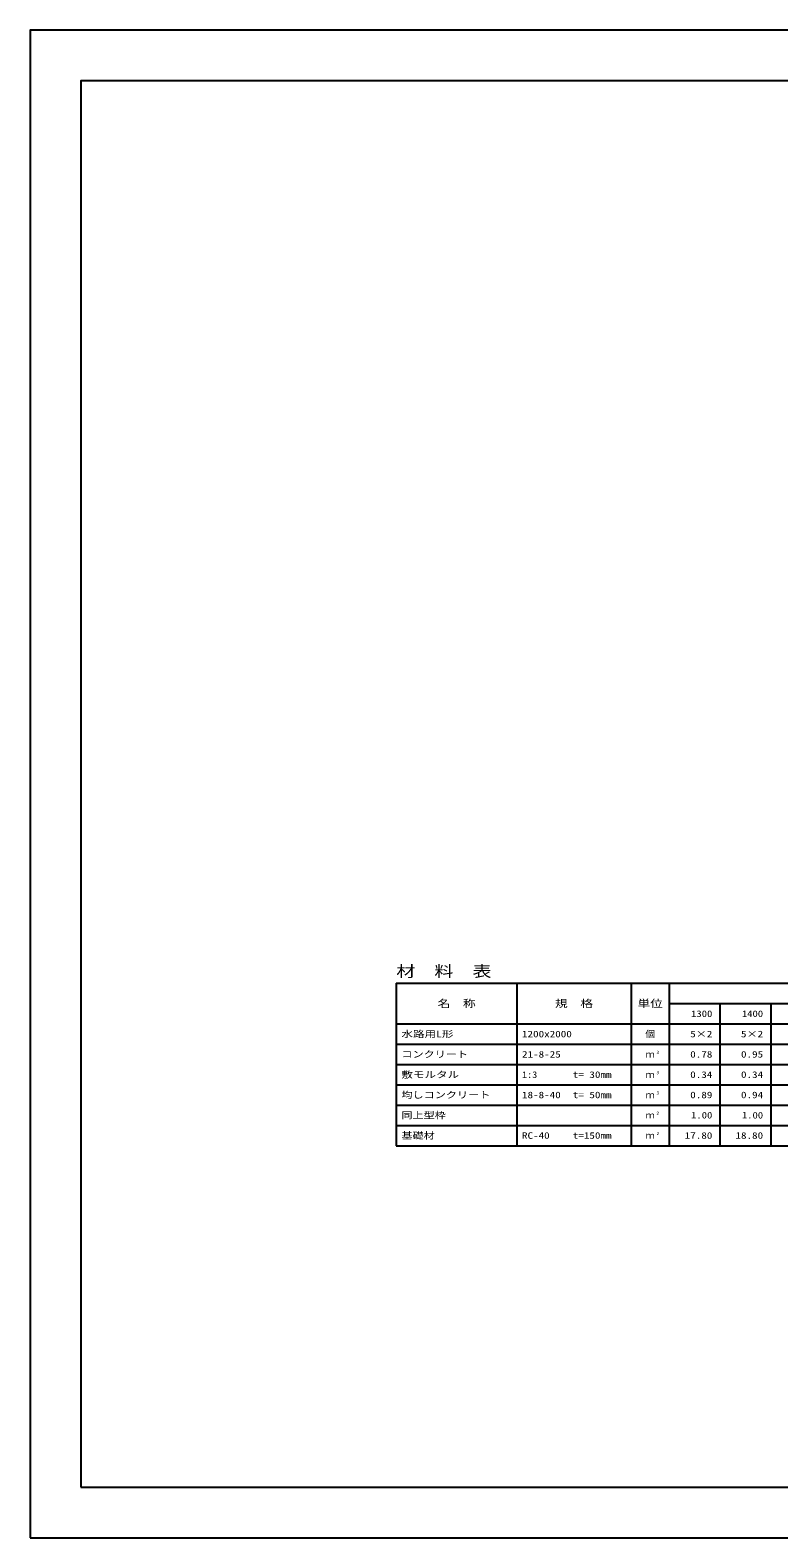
# Model space of a CAD drawing. Units: millimetres at full size; details may follow other scales. Extents: x 0 to 16820, y 0 to 11880.
# Drawn here: x 0 to 5899, y 0 to 11880 of the extents above; entities that cross this region are included whole.
import ezdxf
from ezdxf.enums import TextEntityAlignment as Align

# ---------------------------------------------------------------- set-up
doc = ezdxf.new("R2010")
doc.units = ezdxf.units.MM
doc.layers.add('D-MTR', color=7, linetype='Continuous')
doc.layers.add('D-MTR-TXT', color=7, linetype='Continuous')
for name, color, linetype, lineweight in [('D-MTR-FRAM', 7, 'Continuous', 25), ('D-MTR-LINE', 7, 'Continuous', 25), ('D-TTL', 2, 'Continuous', 25)]:
    doc.layers.add(name, color=color, linetype=linetype, lineweight=lineweight)
doc.styles.add('ＭＳ ゴシック', font='')
doc.styles.get('ＭＳ ゴシック').set_extended_font_data('MS Gothic')

msp = doc.modelspace()

# ---------------------------------------------------------------- linework, layer by layer
at = {"layer": 'D-MTR-FRAM'}
for p, q in [((2885, 4370), (13935, 4370)), ((2885, 4370), (2885, 3090)), ((5035, 4210), (13935, 4210)), ((2885, 3090), (13935, 3090))]:
    msp.add_line(p, q, dxfattribs=at)
at = {"layer": 'D-MTR-LINE'}
for p, q in [((3835, 4370), (3835, 3090)), ((4735, 4370), (4735, 3090)), ((5035, 4370), (5035, 3090)), ((5435, 4210), (5435, 3090)), ((5835, 4210), (5835, 3090)), ((2885, 4050), (13935, 4050)), ((2885, 3890), (13935, 3890)), ((2885, 3730), (13935, 3730)), ((2885, 3570), (13935, 3570)), ((2885, 3410), (13935, 3410)), ((2885, 3250), (13935, 3250))]:
    msp.add_line(p, q, dxfattribs=at)
at = {"layer": 'D-TTL'}
for points in [[(0, 0), (16820, 0), (16820, 11880), (0, 11880)], [(400, 400), (16420, 400), (16420, 11480), (400, 11480)]]:
    msp.add_lwpolyline(points, close=True, dxfattribs=at)

# ---------------------------------------------------------------- texts
at = {"layer": 'D-MTR', "style": 'ＭＳ ゴシック', "width": 1.25}
msp.add_text('材\u3000料\u3000表', height=87.98, dxfattribs=at).set_placement((2885, 4394), align=Align.BOTTOM_LEFT)
at = {"layer": 'D-MTR-TXT', "style": 'ＭＳ ゴシック'}
for s, height, width, p in [('名\u3000称', 58.65, 1.25, (3360, 4210)), ('規\u3000格', 58.65, 1.25, (4285, 4210)), ('単位', 58.65, 1.25, (4885, 4210)), ('個', 51.32, 1.1, (4885, 3970))]:
    msp.add_text(s, height=height, dxfattribs=dict(at, width=width)).set_placement(p, align=Align.MIDDLE_CENTER)
for s, width, p in [('1300', 1.2, (5375, 4130)), ('1400', 1.2, (5775, 4130)), ('5×2', 1.25, (5375, 3970)), ('5×2', 1.25, (5775, 3970)), ('0.78', 1.25, (5375, 3810)), ('0.95', 1.25, (5775, 3810)), ('0.34', 1.25, (5375, 3650)), ('0.34', 1.25, (5775, 3650)), ('0.89', 1.25, (5375, 3490)), ('0.94', 1.25, (5775, 3490)), ('1.00', 1.2, (5375, 3330)), ('1.00', 1.2, (5775, 3330)), ('17.80', 1.25, (5375, 3170)), ('18.80', 1.25, (5775, 3170))]:
    msp.add_text(s, height=51.32, dxfattribs=dict(at, width=width)).set_placement(p, align=Align.MIDDLE_RIGHT)
for s, width, p in [('水路用L形', 1.3, (2925, 3970)), ('1200x2000', 1.25, (3875, 3970)), ('コンクリート', 1.25, (2925, 3810)), ('21-8-25', 1.25, (3875, 3810)), ('敷モルタル', 1.3, (2925, 3650)), ('1:3', 1.15, (3875, 3650)), ('t= 30mm', 1.25, (4275, 3650)), ('均しコンクリート', 1.25, (2925, 3490)), ('18-8-40', 1.25, (3875, 3490)), ('t= 50mm', 1.25, (4275, 3490)), ('同上型枠', 1.25, (2925, 3330)), ('基礎材', 1.25, (2925, 3170)), ('RC-40', 1.25, (3875, 3170)), ('t=150mm', 1.25, (4275, 3170))]:
    msp.add_text(s, height=51.32, dxfattribs=dict(at, width=width)).set_placement(p, align=Align.MIDDLE_LEFT)
for p in [(4885, 3810), (4885, 3650), (4885, 3490), (4885, 3330), (4885, 3170)]:
    msp.add_text('ｍ', height=51.32, dxfattribs=at).set_placement(p, align=Align.MIDDLE_CENTER)
at = {"layer": 'D-MTR-TXT', "style": 'ＭＳ ゴシック', "width": 1.15}
for s, p in [('3', (4935, 3805.333)), ('3', (4935, 3645.333)), ('3', (4935, 3485.333)), ('2', (4935, 3325.333)), ('2', (4935, 3165.333))]:
    msp.add_text(s, height=25.66, dxfattribs=at).set_placement(p, align=Align.BOTTOM_LEFT)

doc.saveas('drawing.dxf')
